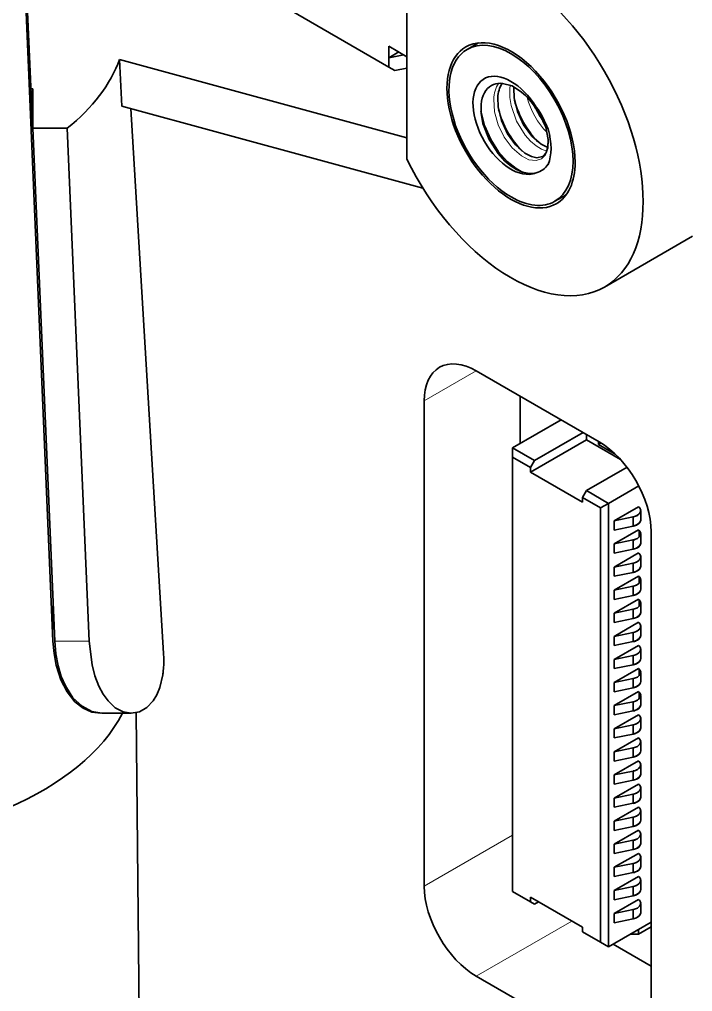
# Model space of a CAD drawing. Extents: x 383 to 866, y 155 to 681.
# Drawn here: x 708.48 to 720.37, y 638.23 to 655.41 of the extents above; entities that cross this region are included whole.
import ezdxf

# ---------------------------------------------------------------- set-up
doc = ezdxf.new("R2010")
doc.units = 0

msp = doc.modelspace()

# ---------------------------------------------------------------- linework, layer by layer
at = {"color": 7, "lineweight": 35, "ltscale": 0.134238}
msp.add_line((708.722, 653.433), (708.486, 658.798), dxfattribs=at)
at = {"color": 7, "lineweight": 35, "ltscale": 0.351497}
msp.add_line((708.476, 658.476), (709.077, 644.429), dxfattribs=at)
at = {"color": 7, "lineweight": 35, "ltscale": 0.082307}
msp.add_line((715.329, 656.237), (715.329, 652.945), dxfattribs=at)
at = {"color": 7, "lineweight": 35, "ltscale": 0.056135}
msp.add_line((713.065, 655.696), (715.009, 654.573), dxfattribs=at)
at = {"color": 7, "lineweight": 35, "ltscale": 0.00922}
msp.add_line((715.009, 654.941), (715.329, 654.756), dxfattribs=at)
at = {"color": 7, "lineweight": 35, "ltscale": 0.005103}
for p in [(715.009, 654.941), (715.186, 654.839)]:
    msp.add_line(p, (715.009, 654.737), dxfattribs=at)
at = {"color": 7, "lineweight": 35, "ltscale": 0.005728}
for p, q in [((716.591, 655), (716.392, 654.885)), ((718.141, 652.315), (717.942, 652.201))]:
    msp.add_line(p, q, dxfattribs=at)
at = {"color": 7, "lineweight": 35, "ltscale": 0.00675}
msp.add_line((715.274, 654.788), (715.009, 654.737), dxfattribs=at)
at = {"color": 7, "lineweight": 35, "ltscale": 0.004083}
for p, q in [((715.009, 654.737), (715.009, 654.573)), ((718.748, 646.781), (718.89, 646.862)), ((718.748, 646.781), (718.89, 646.862)), ((719.457, 646.568), (719.457, 646.732)), ((719.325, 646.46), (719.325, 646.623)), ((719.325, 646.46), (719.325, 646.623)), ((719.325, 646.052), (719.325, 646.215)), ((719.325, 646.052), (719.325, 646.215)), ((718.991, 645.737), (718.991, 645.574)), ((718.991, 645.737), (718.991, 645.574)), ((719.457, 645.344), (719.457, 645.507)), ((718.991, 645.329), (718.991, 645.165)), ((718.991, 645.329), (718.991, 645.165)), ((719.325, 644.827), (719.325, 644.99)), ((719.325, 644.827), (719.325, 644.99)), ((719.457, 644.935), (719.457, 645.099)), ((718.991, 644.104), (718.991, 643.941)), ((718.991, 644.104), (718.991, 643.941)), ((719.325, 643.602), (719.325, 643.766)), ((719.325, 643.602), (719.325, 643.766)), ((719.457, 643.711), (719.457, 643.874)), ((718.991, 643.696), (718.991, 643.532)), ((718.991, 643.696), (718.991, 643.532)), ((719.457, 643.302), (719.457, 643.466)), ((719.325, 643.194), (719.325, 643.357)), ((719.325, 643.194), (719.325, 643.357)), ((719.325, 642.786), (719.325, 642.949)), ((719.325, 642.786), (719.325, 642.949)), ((718.991, 642.471), (718.991, 642.308)), ((718.991, 642.471), (718.991, 642.308)), ((719.457, 642.078), (719.457, 642.241)), ((718.991, 642.063), (718.991, 641.899)), ((718.991, 642.063), (718.991, 641.899)), ((719.325, 641.561), (719.325, 641.724)), ((719.325, 641.561), (719.325, 641.724)), ((719.457, 641.669), (719.457, 641.833)), ((718.991, 640.838), (718.991, 640.675)), ((718.991, 640.838), (718.991, 640.675)), ((719.325, 640.336), (719.325, 640.5)), ((719.325, 640.336), (719.325, 640.5)), ((719.457, 640.445), (719.457, 640.608)), ((719.457, 640.036), (719.457, 640.2)), ((719.325, 639.928), (719.325, 640.091)), ((719.325, 639.928), (719.325, 640.091)), ((718.991, 639.613), (718.991, 639.45)), ((718.991, 639.613), (718.991, 639.45)), ((718.89, 639.024), (718.748, 639.106)), ((718.89, 639.024), (718.748, 639.106))]:
    msp.add_line(p, q, dxfattribs=at)
at = {"color": 7, "lineweight": 35, "ltscale": 0.131597}
msp.add_line((715.329, 653.324), (710.25, 654.709), dxfattribs=at)
at = {"color": 7, "lineweight": 35, "ltscale": 0.020756}
msp.add_line((710.25, 654.709), (710.296, 653.88), dxfattribs=at)
at = {"color": 7, "lineweight": 35, "ltscale": 0.003062}
msp.add_line((715.009, 654.573), (715.115, 654.512), dxfattribs=at)
at = {"color": 7, "lineweight": 35, "ltscale": 0.005431}
msp.add_line((715.115, 654.512), (715.329, 654.553), dxfattribs=at)
at = {"color": 7, "lineweight": 35, "ltscale": 0.000546659}
msp.add_line((717.218, 654.222), (717.216, 654.2), dxfattribs=at)
at = {"color": 7, "lineweight": 35, "ltscale": 0.000761414}
msp.add_line((708.689, 654.188), (708.719, 654.188), dxfattribs=at)
at = {"color": 7, "lineweight": 35, "ltscale": 0.017433}
msp.add_line((708.719, 654.188), (708.719, 653.491), dxfattribs=at)
at = {"color": 7, "lineweight": 35, "ltscale": 0.137759}
msp.add_line((715.612, 652.43), (710.296, 653.88), dxfattribs=at)
at = {"color": 7, "lineweight": 35, "ltscale": 0.000505142}
msp.add_line((717.612, 653.867), (717.602, 653.849), dxfattribs=at)
at = {"color": 7, "lineweight": 35, "ltscale": 0.241236}
msp.add_line((710.451, 653.838), (711.03, 644.206), dxfattribs=at)
at = {"color": 7, "lineweight": 35, "ltscale": 0.015146}
msp.add_line((708.719, 653.491), (709.325, 653.491), dxfattribs=at)
at = {"color": 7, "lineweight": 35, "ltscale": 0.226738}
msp.add_line((708.719, 653.491), (709.107, 644.429), dxfattribs=at)
at = {"color": 7, "lineweight": 35, "ltscale": 0.226764}
msp.add_line((709.717, 644.429), (709.325, 653.491), dxfattribs=at)
at = {"color": 7, "lineweight": 35, "ltscale": 0.044906}
msp.add_line((720.373, 651.583), (718.817, 650.685), dxfattribs=at)
at = {"color": 7, "lineweight": 13, "ltscale": 0.026536}
msp.add_line((716.553, 649.203), (715.634, 648.672), dxfattribs=at)
at = {"color": 7, "lineweight": 35, "ltscale": 0.062635}
for p, q in [((718.723, 647.95), (716.553, 649.203)), ((718.723, 637.254), (716.553, 638.507))]:
    msp.add_line(p, q, dxfattribs=at)
at = {"color": 7, "lineweight": 35, "ltscale": 0.02079}
msp.add_line((717.331, 647.922), (717.331, 648.754), dxfattribs=at)
at = {"color": 7, "lineweight": 35, "ltscale": 0.21433}
msp.add_line((715.634, 640.099), (715.634, 648.672), dxfattribs=at)
at = {"color": 7, "lineweight": 35, "ltscale": 0.024783}
for p, q in [((717.193, 647.842), (718.051, 648.338)), ((717.193, 647.842), (718.051, 648.338)), ((717.581, 647.618), (718.44, 648.113)), ((717.581, 647.618), (718.44, 648.113))]:
    msp.add_line(p, q, dxfattribs=at)
at = {"color": 7, "lineweight": 35, "ltscale": 0.00233}
msp.add_line((718.501, 648.078), (718.501, 647.985), dxfattribs=at)
msp.add_line((718.501, 648.078), (718.501, 647.985), dxfattribs=at)
at = {"color": 7, "lineweight": 35, "ltscale": 0.028578}
msp.add_line((717.511, 647.414), (718.501, 647.985), dxfattribs=at)
msp.add_line((717.511, 647.414), (718.501, 647.985), dxfattribs=at)
at = {"color": 7, "lineweight": 35, "ltscale": 0.017283}
msp.add_line((718.501, 647.985), (719.099, 647.639), dxfattribs=at)
msp.add_line((718.501, 647.985), (719.099, 647.639), dxfattribs=at)
at = {"color": 7, "lineweight": 35, "ltscale": 0.001309}
msp.add_line((718.713, 647.903), (718.713, 647.956), dxfattribs=at)
msp.add_line((718.713, 647.903), (718.713, 647.956), dxfattribs=at)
at = {"color": 7, "lineweight": 35, "ltscale": 0.001291}
msp.add_line((718.758, 647.929), (718.713, 647.903), dxfattribs=at)
msp.add_line((718.758, 647.929), (718.713, 647.903), dxfattribs=at)
at = {"color": 7, "lineweight": 35, "ltscale": 0.008522}
msp.add_line((719.008, 647.733), (718.713, 647.903), dxfattribs=at)
msp.add_line((719.008, 647.733), (718.713, 647.903), dxfattribs=at)
at = {"color": 7, "lineweight": 35, "ltscale": 0.011227}
for p, q in [((717.581, 647.618), (717.193, 647.842)), ((717.581, 647.618), (717.193, 647.842)), ((718.89, 646.862), (718.501, 647.087)), ((718.89, 646.862), (718.501, 647.087))]:
    msp.add_line(p, q, dxfattribs=at)
at = {"color": 7, "lineweight": 35, "ltscale": 0.004082}
for p, q in [((717.193, 647.842), (717.193, 647.679)), ((717.193, 647.842), (717.193, 647.679)), ((718.991, 646.553), (718.991, 646.39)), ((718.991, 646.553), (718.991, 646.39)), ((719.457, 646.16), (719.457, 646.324)), ((718.991, 646.145), (718.991, 645.982)), ((718.991, 646.145), (718.991, 645.982)), ((719.325, 645.643), (719.325, 645.807)), ((719.325, 645.643), (719.325, 645.807)), ((719.457, 645.752), (719.457, 645.915)), ((719.325, 645.235), (719.325, 645.398)), ((719.325, 645.235), (719.325, 645.398)), ((718.991, 644.92), (718.991, 644.757)), ((718.991, 644.92), (718.991, 644.757)), ((719.457, 644.527), (719.457, 644.691)), ((718.991, 644.512), (718.991, 644.349)), ((718.991, 644.512), (718.991, 644.349)), ((719.325, 644.419), (719.325, 644.582)), ((719.325, 644.419), (719.325, 644.582)), ((719.457, 644.119), (719.457, 644.282)), ((719.325, 644.01), (719.325, 644.174)), ((719.325, 644.01), (719.325, 644.174)), ((718.991, 643.287), (718.991, 643.124)), ((718.991, 643.287), (718.991, 643.124)), ((719.457, 642.894), (719.457, 643.058)), ((718.991, 642.879), (718.991, 642.716)), ((718.991, 642.879), (718.991, 642.716)), ((719.325, 642.377), (719.325, 642.541)), ((719.325, 642.377), (719.325, 642.541)), ((719.457, 642.486), (719.457, 642.649)), ((719.325, 641.969), (719.325, 642.132)), ((719.325, 641.969), (719.325, 642.132)), ((718.991, 641.654), (718.991, 641.491)), ((718.991, 641.654), (718.991, 641.491)), ((719.457, 641.261), (719.457, 641.425)), ((718.991, 641.246), (718.991, 641.083)), ((718.991, 641.246), (718.991, 641.083)), ((719.325, 641.153), (719.325, 641.316)), ((719.325, 641.153), (719.325, 641.316)), ((719.457, 640.853), (719.457, 641.016)), ((719.325, 640.744), (719.325, 640.908)), ((719.325, 640.744), (719.325, 640.908)), ((718.991, 640.43), (718.991, 640.266)), ((718.991, 640.43), (718.991, 640.266)), ((718.991, 640.021), (718.991, 639.858)), ((718.991, 640.021), (718.991, 639.858)), ((719.457, 639.628), (719.457, 639.792)), ((719.325, 639.52), (719.325, 639.683)), ((719.325, 639.52), (719.325, 639.683))]:
    msp.add_line(p, q, dxfattribs=at)
at = {"color": 7, "lineweight": 35, "ltscale": 0.009185}
for p, q in [((717.511, 647.495), (717.193, 647.679)), ((717.511, 647.495), (717.193, 647.679)), ((717.193, 640.004), (717.511, 639.82)), ((717.193, 640.004), (717.511, 639.82))]:
    msp.add_line(p, q, dxfattribs=at)
at = {"color": 7, "lineweight": 35, "ltscale": 0.191878}
msp.add_line((717.193, 640.004), (717.193, 647.679), dxfattribs=at)
msp.add_line((717.193, 640.004), (717.193, 647.679), dxfattribs=at)
at = {"color": 7, "lineweight": 35, "ltscale": 0.003535}
msp.add_line((717.511, 647.495), (717.581, 647.618), dxfattribs=at)
msp.add_line((717.511, 647.495), (717.581, 647.618), dxfattribs=at)
at = {"color": 7, "lineweight": 35, "ltscale": 0.002042}
for p, q in [((717.511, 647.414), (717.511, 647.495)), ((717.511, 647.414), (717.511, 647.495)), ((717.511, 639.82), (717.511, 639.902)), ((717.511, 639.82), (717.511, 639.902)), ((717.581, 639.779), (717.511, 639.82)), ((717.581, 639.779), (717.511, 639.82)), ((718.43, 639.371), (718.43, 639.289)), ((718.43, 639.371), (718.43, 639.289)), ((719.42, 639.33), (719.42, 639.249)), ((719.42, 639.33), (719.42, 639.249))]:
    msp.add_line(p, q, dxfattribs=at)
at = {"color": 7, "lineweight": 35, "ltscale": 0.026536}
for p, q in [((718.43, 646.883), (717.511, 647.414)), ((718.43, 646.883), (717.511, 647.414)), ((717.511, 639.902), (718.43, 639.371)), ((717.511, 639.902), (718.43, 639.371))]:
    msp.add_line(p, q, dxfattribs=at)
at = {"color": 7, "lineweight": 35, "ltscale": 0.020645}
msp.add_line((719.216, 647.5), (718.501, 647.087), dxfattribs=at)
msp.add_line((719.216, 647.5), (718.501, 647.087), dxfattribs=at)
at = {"color": 7, "lineweight": 35, "ltscale": 0.015417}
msp.add_line((718.89, 646.862), (719.424, 647.171), dxfattribs=at)
msp.add_line((718.89, 646.862), (719.424, 647.171), dxfattribs=at)
at = {"color": 7, "lineweight": 35, "ltscale": 0.003536}
msp.add_line((718.501, 647.087), (718.43, 646.964), dxfattribs=at)
msp.add_line((718.501, 647.087), (718.43, 646.964), dxfattribs=at)
at = {"color": 7, "lineweight": 35, "ltscale": 0.009186}
for p, q in [((718.748, 646.781), (718.43, 646.964)), ((718.748, 646.781), (718.43, 646.964)), ((718.43, 639.289), (718.748, 639.106)), ((718.43, 639.289), (718.748, 639.106))]:
    msp.add_line(p, q, dxfattribs=at)
at = {"color": 7, "lineweight": 35, "ltscale": 0.00204}
msp.add_line((718.43, 646.964), (718.43, 646.883), dxfattribs=at)
msp.add_line((718.43, 646.964), (718.43, 646.883), dxfattribs=at)
at = {"color": 7, "lineweight": 35, "ltscale": 0.000306227}
msp.add_line((718.879, 646.856), (718.89, 646.85), dxfattribs=at)
msp.add_line((718.879, 646.856), (718.89, 646.85), dxfattribs=at)
at = {"color": 7, "lineweight": 35, "ltscale": 0.195959}
msp.add_line((718.89, 646.862), (718.89, 639.024), dxfattribs=at)
msp.add_line((718.89, 646.862), (718.89, 639.024), dxfattribs=at)
at = {"color": 7, "lineweight": 35, "ltscale": 0.191876}
msp.add_line((718.748, 639.106), (718.748, 646.781), dxfattribs=at)
msp.add_line((718.748, 639.106), (718.748, 646.781), dxfattribs=at)
at = {"color": 7, "lineweight": 35, "ltscale": 0.012393}
for p, q in [((719.42, 646.801), (718.991, 646.553)), ((719.42, 646.801), (718.991, 646.553)), ((719.42, 646.393), (718.991, 646.145)), ((719.42, 646.393), (718.991, 646.145)), ((719.42, 645.985), (718.991, 645.737)), ((719.42, 645.985), (718.991, 645.737)), ((719.42, 645.576), (718.991, 645.329)), ((719.42, 645.576), (718.991, 645.329)), ((719.42, 645.168), (718.991, 644.92)), ((719.42, 645.168), (718.991, 644.92)), ((719.42, 644.352), (718.991, 644.104)), ((719.42, 644.352), (718.991, 644.104)), ((719.42, 643.943), (718.991, 643.696)), ((719.42, 643.943), (718.991, 643.696)), ((719.42, 643.535), (718.991, 643.287)), ((719.42, 643.535), (718.991, 643.287)), ((719.42, 643.127), (718.991, 642.879)), ((719.42, 643.127), (718.991, 642.879)), ((719.42, 642.719), (718.991, 642.471)), ((719.42, 642.719), (718.991, 642.471)), ((719.42, 642.31), (718.991, 642.063)), ((719.42, 642.31), (718.991, 642.063)), ((719.42, 641.902), (718.991, 641.654)), ((719.42, 641.902), (718.991, 641.654)), ((719.42, 641.086), (718.991, 640.838)), ((719.42, 641.086), (718.991, 640.838)), ((719.42, 640.677), (718.991, 640.43)), ((719.42, 640.677), (718.991, 640.43)), ((719.42, 640.269), (718.991, 640.021)), ((719.42, 640.269), (718.991, 640.021)), ((719.42, 639.861), (718.991, 639.613)), ((719.42, 639.861), (718.991, 639.613))]:
    msp.add_line(p, q, dxfattribs=at)
at = {"color": 7, "lineweight": 35, "ltscale": 0.000296421}
for p, q in [((719.42, 646.801), (719.428, 646.792)), ((719.42, 645.985), (719.428, 645.976)), ((719.42, 645.985), (719.428, 645.976)), ((719.42, 645.576), (719.428, 645.568)), ((719.42, 645.576), (719.428, 645.568)), ((719.42, 645.168), (719.428, 645.159)), ((719.42, 644.76), (719.428, 644.751)), ((719.42, 644.76), (719.428, 644.751)), ((719.42, 644.352), (719.428, 644.343)), ((719.42, 644.352), (719.428, 644.343)), ((719.42, 643.943), (719.428, 643.935)), ((719.42, 643.943), (719.428, 643.935)), ((719.42, 643.535), (719.428, 643.526)), ((719.42, 642.719), (719.428, 642.71)), ((719.42, 642.719), (719.428, 642.71)), ((719.42, 642.31), (719.428, 642.302)), ((719.42, 642.31), (719.428, 642.302)), ((719.42, 641.494), (719.428, 641.485)), ((719.42, 641.494), (719.428, 641.485)), ((719.42, 641.086), (719.428, 641.077)), ((719.42, 641.086), (719.428, 641.077)), ((719.42, 640.677), (719.428, 640.669)), ((719.42, 640.269), (719.428, 640.26)), ((719.42, 639.861), (719.428, 639.852)), ((719.42, 639.861), (719.428, 639.852))]:
    msp.add_line(p, q, dxfattribs=at)
at = {"color": 7, "lineweight": 35, "ltscale": 0.000295268}
for p, q in [((719.42, 646.801), (719.428, 646.792)), ((719.42, 646.393), (719.428, 646.384)), ((719.42, 646.393), (719.428, 646.384)), ((719.42, 645.168), (719.428, 645.159)), ((719.42, 643.535), (719.428, 643.526)), ((719.42, 643.127), (719.428, 643.118)), ((719.42, 643.127), (719.428, 643.118)), ((719.42, 641.902), (719.428, 641.893)), ((719.42, 641.902), (719.428, 641.893)), ((719.42, 640.677), (719.428, 640.669)), ((719.42, 640.269), (719.428, 640.26))]:
    msp.add_line(p, q, dxfattribs=at)
at = {"color": 7, "lineweight": 35, "ltscale": 0.008547}
for p, q in [((719.325, 646.623), (718.991, 646.553)), ((719.325, 646.623), (718.991, 646.553)), ((719.325, 646.46), (718.991, 646.39)), ((719.325, 646.46), (718.991, 646.39)), ((719.325, 646.215), (718.991, 646.145)), ((719.325, 646.215), (718.991, 646.145)), ((719.325, 646.052), (718.991, 645.982)), ((719.325, 646.052), (718.991, 645.982)), ((719.325, 645.807), (718.991, 645.737)), ((719.325, 645.807), (718.991, 645.737)), ((719.325, 645.643), (718.991, 645.574)), ((719.325, 645.643), (718.991, 645.574)), ((719.325, 645.398), (718.991, 645.329)), ((719.325, 645.398), (718.991, 645.329)), ((719.325, 645.235), (718.991, 645.165)), ((719.325, 645.235), (718.991, 645.165)), ((719.325, 644.99), (718.991, 644.92)), ((719.325, 644.99), (718.991, 644.92)), ((719.325, 644.827), (718.991, 644.757)), ((719.325, 644.827), (718.991, 644.757)), ((719.325, 644.582), (718.991, 644.512)), ((719.325, 644.582), (718.991, 644.512)), ((719.325, 644.419), (718.991, 644.349)), ((719.325, 644.419), (718.991, 644.349)), ((719.325, 644.174), (718.991, 644.104)), ((719.325, 644.174), (718.991, 644.104)), ((719.325, 644.01), (718.991, 643.941)), ((719.325, 644.01), (718.991, 643.941)), ((719.325, 643.766), (718.991, 643.696)), ((719.325, 643.766), (718.991, 643.696)), ((719.325, 643.602), (718.991, 643.532)), ((719.325, 643.602), (718.991, 643.532)), ((719.325, 643.357), (718.991, 643.287)), ((719.325, 643.357), (718.991, 643.287)), ((719.325, 643.194), (718.991, 643.124)), ((719.325, 643.194), (718.991, 643.124)), ((719.325, 642.949), (718.991, 642.879)), ((719.325, 642.949), (718.991, 642.879)), ((719.325, 642.786), (718.991, 642.716)), ((719.325, 642.786), (718.991, 642.716)), ((719.325, 642.541), (718.991, 642.471)), ((719.325, 642.541), (718.991, 642.471)), ((719.325, 642.377), (718.991, 642.308)), ((719.325, 642.377), (718.991, 642.308)), ((719.325, 642.132), (718.991, 642.063)), ((719.325, 642.132), (718.991, 642.063)), ((719.325, 641.969), (718.991, 641.899)), ((719.325, 641.969), (718.991, 641.899)), ((719.325, 641.724), (718.991, 641.654)), ((719.325, 641.724), (718.991, 641.654)), ((719.325, 641.561), (718.991, 641.491)), ((719.325, 641.561), (718.991, 641.491)), ((719.325, 641.316), (718.991, 641.246)), ((719.325, 641.316), (718.991, 641.246)), ((719.325, 641.153), (718.991, 641.083)), ((719.325, 641.153), (718.991, 641.083)), ((719.325, 640.908), (718.991, 640.838)), ((719.325, 640.908), (718.991, 640.838)), ((719.325, 640.744), (718.991, 640.675)), ((719.325, 640.744), (718.991, 640.675)), ((719.325, 640.5), (718.991, 640.43)), ((719.325, 640.5), (718.991, 640.43)), ((719.325, 640.336), (718.991, 640.266)), ((719.325, 640.336), (718.991, 640.266)), ((719.325, 640.091), (718.991, 640.021)), ((719.325, 640.091), (718.991, 640.021)), ((719.325, 639.928), (718.991, 639.858)), ((719.325, 639.928), (718.991, 639.858)), ((719.325, 639.683), (718.991, 639.613)), ((719.325, 639.683), (718.991, 639.613)), ((719.325, 639.52), (718.991, 639.45)), ((719.325, 639.52), (718.991, 639.45))]:
    msp.add_line(p, q, dxfattribs=at)
at = {"color": 7, "lineweight": 35, "ltscale": 0.003021}
for p, q in [((719.428, 646.263), (719.428, 646.384)), ((719.428, 645.447), (719.428, 645.568)), ((719.428, 645.038), (719.428, 645.159))]:
    msp.add_line(p, q, dxfattribs=at)
at = {"color": 7, "lineweight": 35, "ltscale": 0.214331}
msp.add_line((719.642, 637.785), (719.642, 646.358), dxfattribs=at)
at = {"color": 7, "lineweight": 13, "ltscale": 0.017526}
msp.add_line((709.077, 645.13), (709.077, 644.429), dxfattribs=at)
at = {"color": 7, "lineweight": 35, "ltscale": 0.012394}
for p, q in [((719.42, 644.76), (718.991, 644.512)), ((719.42, 644.76), (718.991, 644.512)), ((719.42, 641.494), (718.991, 641.246)), ((719.42, 641.494), (718.991, 641.246))]:
    msp.add_line(p, q, dxfattribs=at)
at = {"color": 7, "lineweight": 13, "ltscale": 0.01525}
msp.add_line((709.107, 644.429), (709.717, 644.429), dxfattribs=at)
at = {"color": 7, "lineweight": 35, "ltscale": 0.000288407}
msp.add_line((711.034, 644.104), (711.034, 644.092), dxfattribs=at)
at = {"color": 7, "lineweight": 35, "ltscale": 0.000518808}
msp.add_line((711.034, 644.072), (711.034, 644.092), dxfattribs=at)
at = {"color": 7, "lineweight": 35, "ltscale": 0.00302}
for p, q in [((719.428, 643.814), (719.428, 643.935)), ((719.428, 643.405), (719.428, 643.526))]:
    msp.add_line(p, q, dxfattribs=at)
at = {"color": 7, "lineweight": 35, "ltscale": 0.012927}
msp.add_line((709.942, 643.154), (710.459, 643.154), dxfattribs=at)
at = {"color": 7, "lineweight": 35}
msp.add_line((710.544, 643.162), (710.814, 616.494), dxfattribs=at)
at = {"color": 7, "lineweight": 13, "ltscale": 0.044996}
msp.add_line((717.193, 640.999), (715.634, 640.099), dxfattribs=at)
at = {"color": 7, "lineweight": 35, "ltscale": 0.002041}
msp.add_line((717.652, 639.82), (717.581, 639.779), dxfattribs=at)
msp.add_line((717.652, 639.82), (717.581, 639.779), dxfattribs=at)
at = {"color": 7, "lineweight": 13, "ltscale": 0.048701}
msp.add_line((718.24, 639.481), (716.553, 638.507), dxfattribs=at)
at = {"color": 7, "lineweight": 35, "ltscale": 0.021721}
msp.add_line((718.89, 639.024), (719.642, 639.458), dxfattribs=at)
msp.add_line((718.89, 639.024), (719.642, 639.458), dxfattribs=at)
at = {"color": 7, "lineweight": 35, "ltscale": 0.006412}
msp.add_line((719.642, 639.377), (719.42, 639.249), dxfattribs=at)
msp.add_line((719.642, 639.377), (719.42, 639.249), dxfattribs=at)
at = {"color": 7, "lineweight": 35, "ltscale": 0.003537}
msp.add_line((719.42, 639.249), (719.279, 639.249), dxfattribs=at)
msp.add_line((719.42, 639.249), (719.279, 639.249), dxfattribs=at)
at = {"color": 7, "lineweight": 35, "ltscale": 0.019392}
msp.add_line((718.97, 639.071), (719.642, 638.683), dxfattribs=at)
at = {"color": 7, "lineweight": 35}
for points in [[(717.354, 654.131), (717.185, 654.238), (717.017, 654.285), (716.981, 654.287)], [(717.819, 653.15), (717.7, 653.21), (717.537, 653.353), (717.39, 653.553), (717.281, 653.788), (717.222, 654.03), (717.216, 654.2)], [(717.49, 652.691), (717.369, 652.715), (717.265, 652.76), (717.168, 652.82), (717.058, 652.912), (716.938, 653.043), (716.778, 653.292), (716.669, 653.577), (716.637, 653.755), (716.637, 653.909)], [(717.721, 652.992), (717.624, 652.969), (717.527, 652.99), (717.409, 653.052), (717.248, 653.196), (717.104, 653.395), (716.996, 653.629), (716.939, 653.869), (716.933, 654.037)], [(716.635, 653.792), (716.7, 653.539), (716.808, 653.293), (716.948, 653.075), (717.099, 652.904), (717.256, 652.778)], [(717.825, 653.292), (717.779, 653.511), (717.671, 653.744), (717.6, 653.852)], [(717.825, 653.292), (717.82, 653.157), (717.786, 653.06), (717.721, 652.992)], [(719.325, 646.46), (719.386, 646.48), (719.431, 646.512), (719.454, 646.549), (719.457, 646.569)], [(719.325, 646.052), (719.386, 646.072), (719.431, 646.104), (719.454, 646.141), (719.457, 646.161)], [(719.325, 645.643), (719.386, 645.664), (719.431, 645.695), (719.454, 645.732), (719.457, 645.752)], [(719.325, 645.235), (719.386, 645.256), (719.431, 645.287), (719.454, 645.324), (719.457, 645.344)], [(719.325, 644.827), (719.386, 644.847), (719.431, 644.879), (719.454, 644.916), (719.457, 644.936)], [(709.077, 644.429), (709.096, 644.208), (709.134, 644), (709.214, 643.746), (709.325, 643.529), (709.464, 643.355), (709.61, 643.24), (709.766, 643.172), (709.923, 643.154)], [(709.942, 643.154), (709.764, 643.184), (709.59, 643.276), (709.43, 643.428), (709.296, 643.636), (709.223, 643.803), (709.167, 643.99), (709.127, 644.202), (709.107, 644.429)], [(709.717, 644.429), (709.767, 644.009), (709.818, 643.812), (709.886, 643.634), (709.961, 643.492), (710.049, 643.372), (710.178, 643.251), (710.317, 643.178), (710.459, 643.154)], [(719.325, 644.419), (719.386, 644.439), (719.431, 644.471), (719.454, 644.508), (719.457, 644.528)], [(719.325, 644.01), (719.386, 644.031), (719.431, 644.062), (719.454, 644.099), (719.457, 644.119)], [(710.459, 643.154), (710.603, 643.18), (710.734, 643.254), (710.845, 643.37), (710.913, 643.481), (710.967, 643.61), (711.019, 643.834)], [(719.325, 643.602), (719.386, 643.623), (719.431, 643.654), (719.454, 643.691), (719.457, 643.711)], [(719.325, 643.194), (719.386, 643.214), (719.431, 643.246), (719.454, 643.283), (719.457, 643.303)], [(719.325, 642.786), (719.386, 642.806), (719.431, 642.838), (719.454, 642.875), (719.457, 642.895)], [(719.325, 642.377), (719.386, 642.398), (719.431, 642.429), (719.454, 642.466), (719.457, 642.486)], [(719.325, 641.969), (719.386, 641.99), (719.431, 642.021), (719.454, 642.058), (719.457, 642.078)], [(719.325, 641.561), (719.386, 641.581), (719.431, 641.613), (719.454, 641.65), (719.457, 641.67)], [(719.325, 641.153), (719.386, 641.173), (719.431, 641.205), (719.454, 641.242), (719.457, 641.262)], [(719.325, 640.744), (719.386, 640.765), (719.431, 640.796), (719.454, 640.833), (719.457, 640.853)], [(719.325, 640.336), (719.386, 640.357), (719.431, 640.388), (719.454, 640.425), (719.457, 640.445)], [(719.325, 639.928), (719.386, 639.948), (719.431, 639.98), (719.454, 640.017), (719.457, 640.037)], [(719.325, 639.52), (719.386, 639.54), (719.431, 639.572), (719.454, 639.609), (719.457, 639.629)]]:
    msp.add_lwpolyline(points, dxfattribs=at)
at = {"color": 7, "lineweight": 13}
for points in [[(717.144, 654.169), (717.145, 654.033), (717.167, 653.893), (717.263, 653.618), (717.416, 653.37), (717.51, 653.265), (717.612, 653.179), (717.706, 653.123), (717.801, 653.089)], [(716.861, 654.006), (716.874, 653.78), (716.939, 653.551), (717.045, 653.335), (717.185, 653.146), (717.351, 653.001), (717.484, 652.935), (717.612, 652.919), (717.706, 652.95), (717.777, 653.021), (717.821, 653.139), (717.827, 653.284)], [(717.827, 653.284), (717.808, 653.411), (717.769, 653.54), (717.641, 653.792), (717.602, 653.849)]]:
    msp.add_lwpolyline(points, dxfattribs=at)
at = {"color": 7, "lineweight": 35}
for centre, radius, start, end in [((716.978, 653.958), 0.328, 89.5271, 118.7839), ((717.445, 654.019), 0.511, 148.5191, 177.9859), ((716.552, 653.178), 1.246, 32.5626, 49.9278), ((718.85, 654.415), 1.677, 194.777, 223.9595), ((716.267, 652.896), 1.659, 20.5394, 35.8002), ((718.568, 654.252), 1.677, 194.777, 223.9595), ((718.821, 654.395), 1.334, 204.5379, 215.4473), ((717.537, 653.031), 0.334, 283.1236, 328.0251), ((717.69, 653.433), 0.786, 236.4574, 246.377), ((717.512, 653.028), 0.338, 266.232, 287.2401), ((709.28, 644.066), 1.754, 352.4262, 0.1985)]:
    msp.add_arc(centre, radius, start, end, dxfattribs=at)
at = {"color": 7, "lineweight": 13}
for centre, radius, start, end in [((717.405, 653.988), 0.544, 146.8491, 178.1308), ((717.852, 654.123), 0.71, 169.5432, 176.2399), ((718.723, 654.343), 1.305, 193.5297, 225.2826)]:
    msp.add_arc(centre, radius, start, end, dxfattribs=at)
at = {"color": 7, "lineweight": 35}
for centre, major_axis, ratio, start_param, end_param in [((717.167, 653.543), (-1.65, 2.858), 0.57735, 3.14168, 6.283186), ((717.167, 653.543), (-0.8, 1.386), 0.57735, 3.926991, 6.283185), ((717.167, 653.543), (-0.775, 1.342), 0.57735, 3.141593, 6.283185), ((717.167, 653.543), (-0.8, 1.386), 0.57735, 0, 3.141593), ((717.167, 653.543), (-0.775, 1.342), 0.57735, 6.283185, 8.63938), ((704.931, 655.329), (5.427, -0.001), 0.57721, 5.656126, 6.084101), ((717.167, 653.543), (-0.475, 0.823), 0.57735, 4.773122, 9.13938), ((717.24, 653.493), (0.419, -0.753), 0.581646, 3.141419, 3.845376), ((717.167, 653.543), (-0.5, 0.866), 0.57735, 3.534289, 4.319693), ((717.167, 653.543), (-1.65, 2.858), 0.57735, 1.448836, 3.14168), ((717.167, 653.543), (-0.8, 1.386), 0.57735, 3.141593, 3.926991), ((717.167, 653.543), (-0.475, 0.823), 0.57735, 2.856194, 3.080859), ((717.167, 653.543), (-0.775, 1.342), 0.57735, 2.356194, 3.141593), ((716.553, 648.141), (-0.65, 1.126), 0.57735, 0, 0.785398), ((716.553, 648.141), (-0.65, 1.126), 0.57735, 5.497787, 6.283185), ((718.723, 646.889), (-0.65, 1.126), 0.57735, 3.926991, 5.497787), ((719.257, 646.732), (0.2, 0), 0.57735, 5.059327, 6.834271), ((719.257, 646.732), (0.2, 0), 0.57735, 5.497787, 6.834271), ((719.257, 646.732), (0.2, 0), 0.57735, 5.059327, 5.497787), ((719.257, 646.568), (0.2, 0), 0.57735, 5.059327, 5.497787), ((719.257, 646.568), (0.2, 0), 0.57735, 5.497787, 6.283184), ((719.257, 646.324), (0.2, 0), 0.57735, 5.059327, 6.834246), ((719.257, 646.324), (0.2, 0), 0.57735, 5.497787, 6.834246), ((719.257, 646.324), (0.2, 0), 0.57735, 5.059327, 5.497787), ((719.257, 646.16), (0.2, 0), 0.57735, 5.497787, 6.283184), ((719.257, 646.16), (0.2, 0), 0.57735, 5.059327, 5.497787), ((719.257, 645.915), (0.2, 0), 0.57735, 5.059327, 6.834246), ((719.257, 645.915), (0.2, 0), 0.57735, 5.497787, 6.834246), ((719.257, 645.915), (0.2, 0), 0.57735, 5.059327, 5.497787), ((719.257, 645.752), (0.2, 0), 0.57735, 5.059327, 5.497787), ((719.257, 645.752), (0.2, 0), 0.57735, 5.497787, 6.283184), ((719.257, 645.507), (0.2, 0), 0.57735, 5.059327, 6.834246), ((719.257, 645.507), (0.2, 0), 0.57735, 5.497787, 6.834246), ((719.257, 645.507), (0.2, 0), 0.57735, 5.059327, 5.497787), ((719.257, 645.344), (0.2, 0), 0.57735, 5.497787, 6.283184), ((719.257, 645.344), (0.2, 0), 0.57735, 5.059327, 5.497787), ((719.257, 645.099), (0.2, 0), 0.57735, 5.059327, 6.834246), ((719.257, 645.099), (0.2, 0), 0.57735, 5.497787, 6.834246), ((719.257, 645.099), (0.2, 0), 0.57735, 5.059327, 5.497787), ((719.257, 644.935), (0.2, 0), 0.57735, 5.497787, 6.283184), ((719.257, 644.935), (0.2, 0), 0.57735, 5.059327, 5.497787), ((719.257, 644.691), (0.2, 0), 0.57735, 5.059327, 6.834246), ((719.257, 644.691), (0.2, 0), 0.57735, 5.059327, 5.497787), ((719.257, 644.691), (0.2, 0), 0.57735, 5.497787, 6.834246), ((719.257, 644.527), (0.2, 0), 0.57735, 5.059327, 5.497787), ((719.257, 644.527), (0.2, 0), 0.57735, 5.497787, 6.283184), ((719.257, 644.282), (0.2, 0), 0.57735, 5.059327, 6.834271), ((719.257, 644.282), (0.2, 0), 0.57735, 5.497787, 6.834271), ((704.934, 644.083), (6.1, 0), 0.57735, 6.212415, 6.289032), ((704.934, 644.083), (6.1, 0), 0.57735, 0.005847, 0.034758), ((719.257, 644.282), (0.2, 0), 0.57735, 5.059327, 5.497787), ((719.257, 644.119), (0.2, 0), 0.57735, 5.497787, 6.283184), ((719.257, 644.119), (0.2, 0), 0.57735, 5.059327, 5.497787), ((719.257, 643.874), (0.2, 0), 0.57735, 5.059327, 6.834246), ((719.257, 643.874), (0.2, 0), 0.57735, 5.497787, 6.834246), ((719.257, 643.874), (0.2, 0), 0.57735, 5.059327, 5.497787), ((719.257, 643.711), (0.2, 0), 0.57735, 5.059327, 5.497787), ((719.257, 643.711), (0.2, 0), 0.57735, 5.497787, 6.283184), ((719.257, 643.466), (0.2, 0), 0.57735, 5.059327, 6.834246), ((719.257, 643.466), (0.2, 0), 0.57735, 5.497787, 6.834246), ((719.257, 643.466), (0.2, 0), 0.57735, 5.059327, 5.497787), ((719.257, 643.302), (0.2, 0), 0.57735, 5.059327, 5.497787), ((719.257, 643.302), (0.2, 0), 0.57735, 5.497787, 6.283184), ((704.934, 644.072), (5.6, 0), 0.57735, 4.712389, 5.995268), ((719.257, 643.058), (0.2, 0), 0.57735, 5.059327, 6.834246), ((719.257, 643.058), (0.2, 0), 0.57735, 5.497787, 6.834246), ((719.257, 643.058), (0.2, 0), 0.57735, 5.059327, 5.497787), ((719.257, 642.894), (0.2, 0), 0.57735, 5.497787, 6.283184), ((719.257, 642.894), (0.2, 0), 0.57735, 5.059327, 5.497787), ((719.257, 642.649), (0.2, 0), 0.57735, 5.059327, 6.834271), ((719.257, 642.649), (0.2, 0), 0.57735, 5.497787, 6.834271), ((719.257, 642.649), (0.2, 0), 0.57735, 5.059327, 5.497787), ((719.257, 642.486), (0.2, 0), 0.57735, 5.059327, 5.497787), ((719.257, 642.486), (0.2, 0), 0.57735, 5.497787, 6.283184), ((719.257, 642.241), (0.2, 0), 0.57735, 5.059327, 6.834271), ((719.257, 642.241), (0.2, 0), 0.57735, 5.497787, 6.834271), ((719.257, 642.241), (0.2, 0), 0.57735, 5.059327, 5.497787), ((719.257, 642.078), (0.2, 0), 0.57735, 5.497787, 6.283184), ((719.257, 642.078), (0.2, 0), 0.57735, 5.059327, 5.497787), ((719.257, 641.833), (0.2, 0), 0.57735, 5.059327, 6.834271), ((719.257, 641.833), (0.2, 0), 0.57735, 5.497787, 6.834271), ((719.257, 641.833), (0.2, 0), 0.57735, 5.059327, 5.497787), ((719.257, 641.669), (0.2, 0), 0.57735, 5.497787, 6.283184), ((719.257, 641.669), (0.2, 0), 0.57735, 5.059327, 5.497787), ((719.257, 641.425), (0.2, 0), 0.57735, 5.059327, 6.834271), ((719.257, 641.425), (0.2, 0), 0.57735, 5.059327, 5.497787), ((719.257, 641.425), (0.2, 0), 0.57735, 5.497787, 6.834271), ((719.257, 641.261), (0.2, 0), 0.57735, 5.059327, 5.497787), ((719.257, 641.261), (0.2, 0), 0.57735, 5.497787, 6.283184), ((719.257, 641.016), (0.2, 0), 0.57735, 5.059327, 6.834271), ((719.257, 641.016), (0.2, 0), 0.57735, 5.497787, 6.834271), ((719.257, 641.016), (0.2, 0), 0.57735, 5.059327, 5.497787), ((719.257, 640.853), (0.2, 0), 0.57735, 5.497787, 6.283184), ((719.257, 640.853), (0.2, 0), 0.57735, 5.059327, 5.497787), ((719.257, 640.608), (0.2, 0), 0.57735, 5.059327, 6.834271), ((719.257, 640.608), (0.2, 0), 0.57735, 5.497787, 6.834271), ((719.257, 640.608), (0.2, 0), 0.57735, 5.059327, 5.497787), ((719.257, 640.445), (0.2, 0), 0.57735, 5.059327, 5.497787), ((719.257, 640.445), (0.2, 0), 0.57735, 5.497787, 6.283184), ((719.257, 640.2), (0.2, 0), 0.57735, 5.059327, 6.834246), ((719.257, 640.2), (0.2, 0), 0.57735, 5.497787, 6.834246), ((716.553, 639.568), (-0.65, 1.126), 0.57735, 0.785398, 2.356194), ((719.257, 640.2), (0.2, 0), 0.57735, 5.059327, 5.497787), ((719.257, 640.036), (0.2, 0), 0.57735, 5.059327, 5.497787), ((719.257, 640.036), (0.2, 0), 0.57735, 5.497787, 6.283184), ((719.257, 639.792), (0.2, 0), 0.57735, 5.059327, 6.834271), ((719.257, 639.792), (0.2, 0), 0.57735, 5.497787, 6.834271), ((719.257, 639.792), (0.2, 0), 0.57735, 5.059327, 5.497787), ((719.257, 639.628), (0.2, 0), 0.57735, 5.497787, 6.283184), ((719.257, 639.628), (0.2, 0), 0.57735, 5.059327, 5.497787)]:
    msp.add_ellipse(centre, major_axis=major_axis, ratio=ratio, start_param=start_param, end_param=end_param, dxfattribs=at)

doc.saveas('drawing.dxf')
